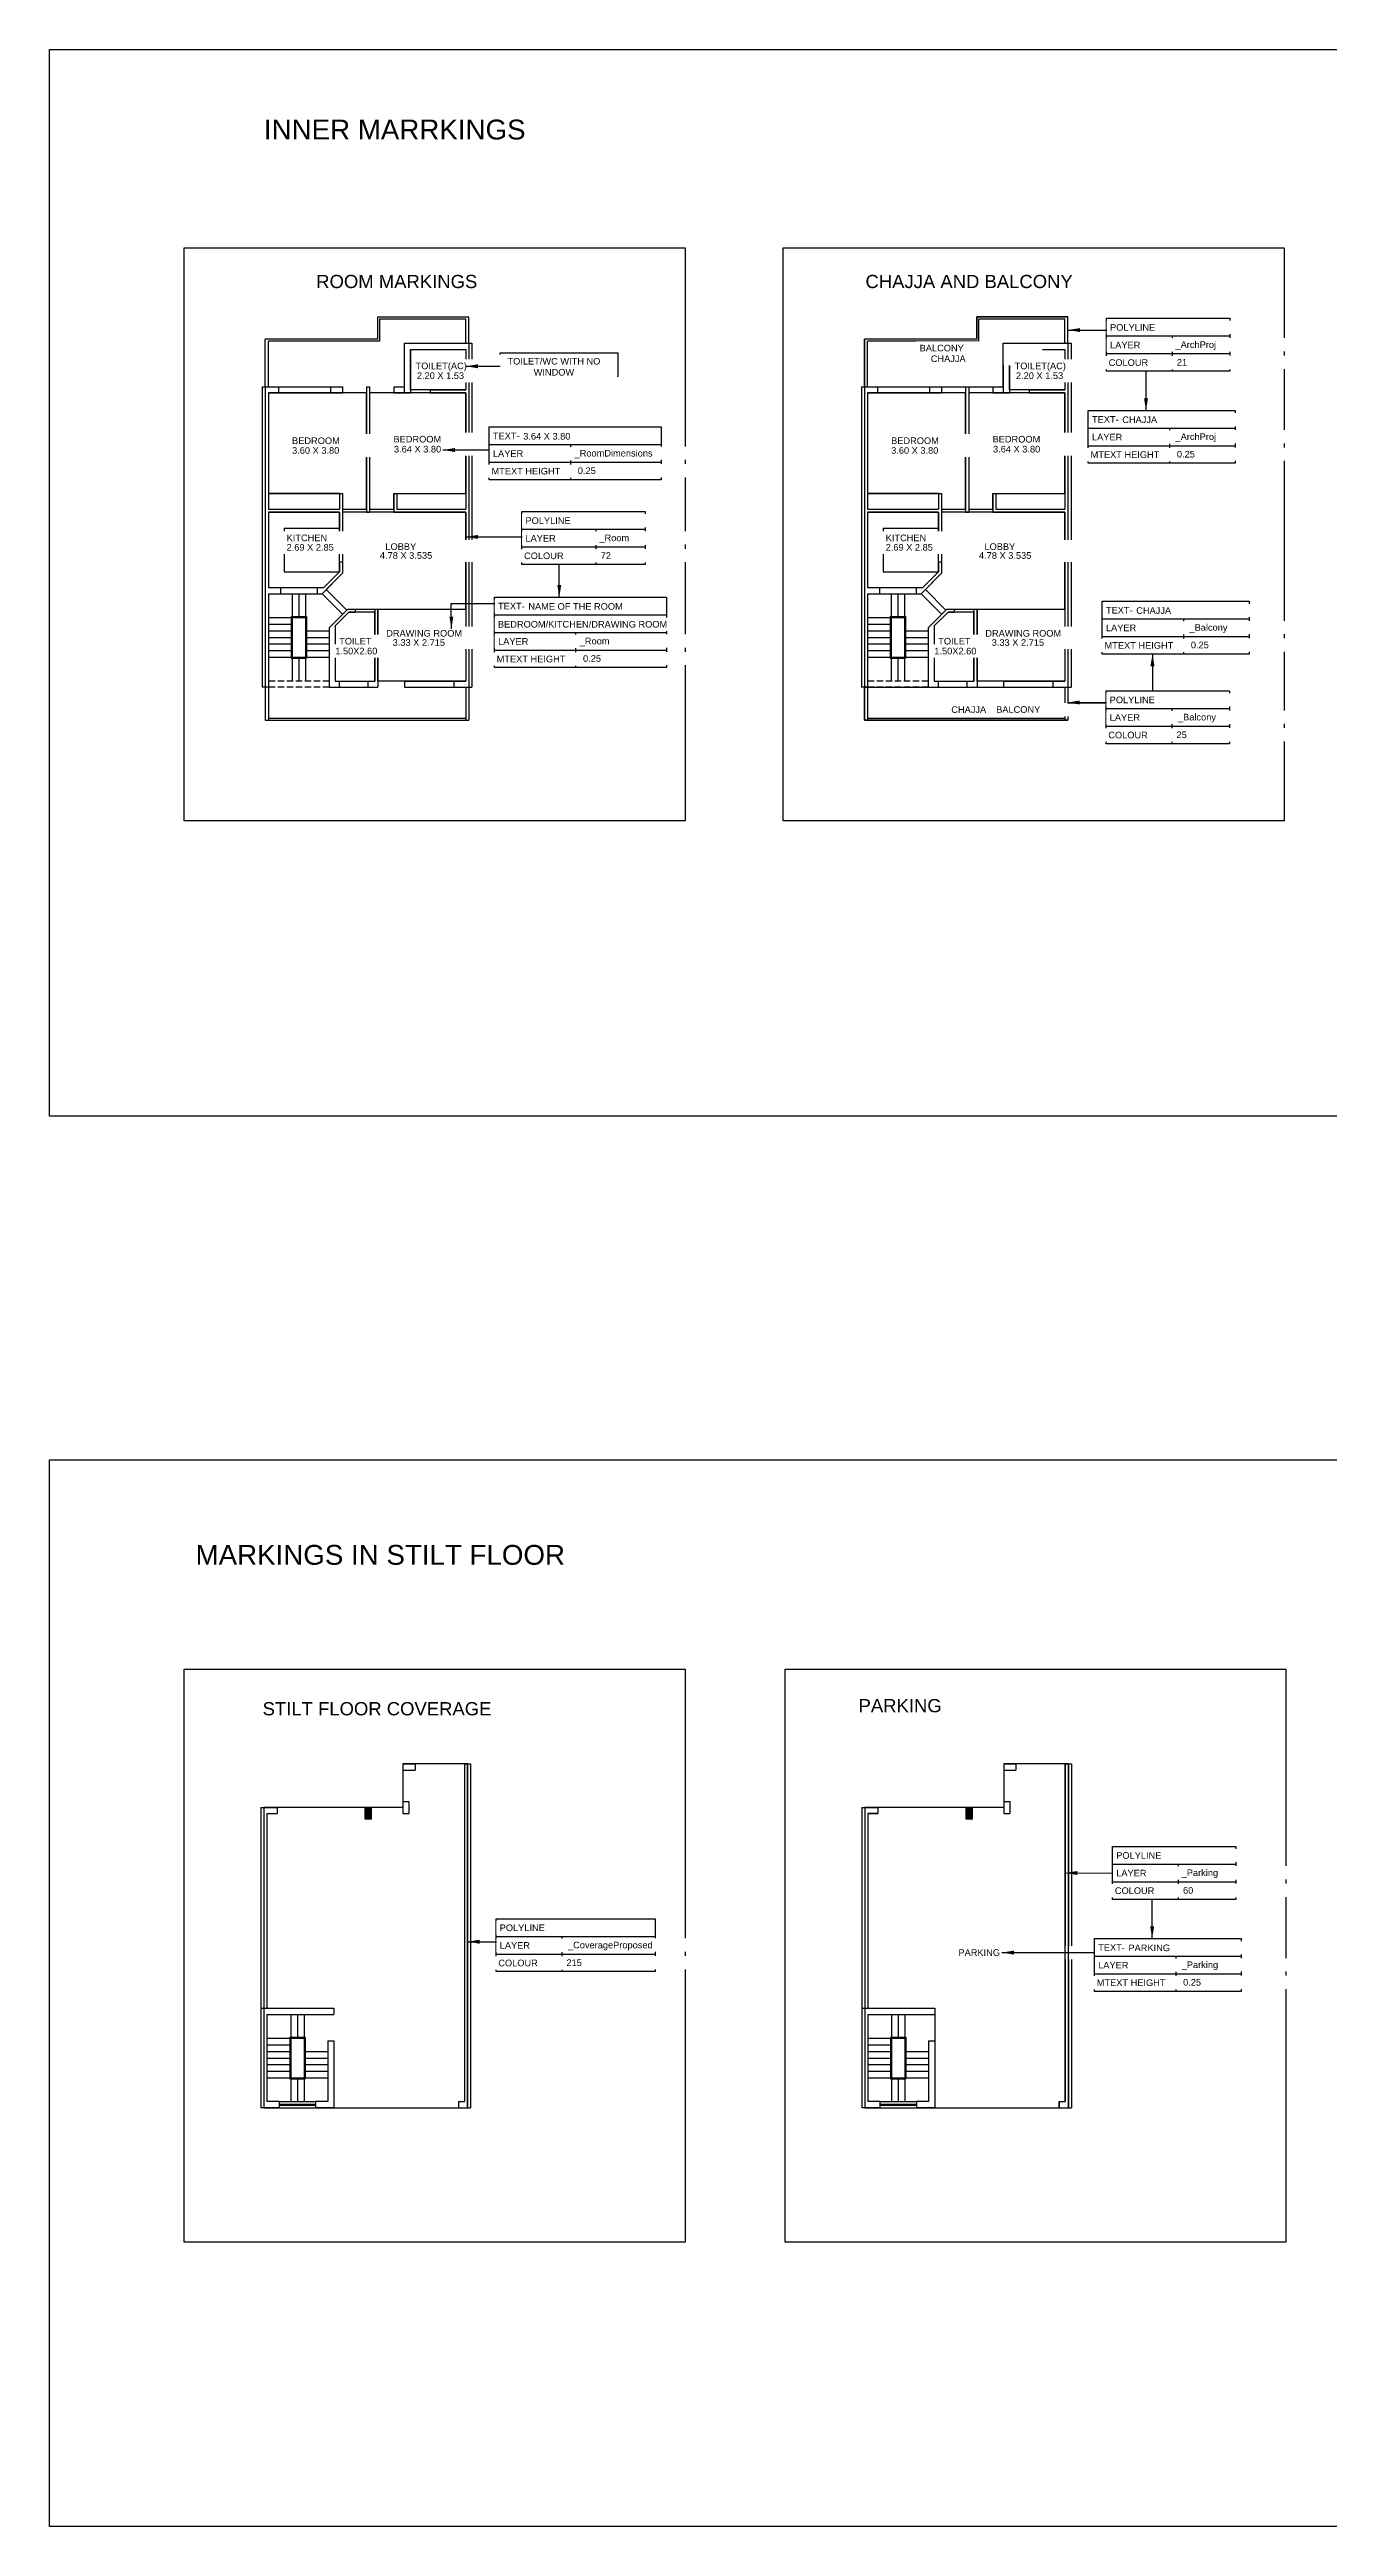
# Model space of a CAD drawing. Header units: metres. Extents: x 180 to 389, y -165 to 195.
# Drawn here: x 180.4 to 228.8, y 46.8 to 140.5 of the extents above; entities that cross this region are included whole.
import ezdxf

# ---------------------------------------------------------------- set-up
doc = ezdxf.new("R2010")
doc.units = ezdxf.units.M
doc.header["$LTSCALE"] = 2
doc.header["$MEASUREMENT"] = 0
doc.linetypes.add('ACAD_ISO02W100', pattern=[15, 12, -3])
for name, color, linetype in [('_ArchProj', 21, 'Continuous'), ('_Balcony', 25, 'Continuous'), ('_CoverageProposed', 215, 'Continuous'), ('_Parking', 60, 'Continuous'), ('_Room', 72, 'Continuous'), ('_RoomDimensions', 193, 'Continuous')]:
    doc.layers.add(name, color=color, linetype=linetype)
doc.styles.add('DRAWING', font='times.ttf', dxfattribs={"height": 0.2})
doc.styles.get("Standard").update_dxf_attribs({"font": 'arial.ttf'})
doc.dimstyles.new('Copy of DRAWING', dxfattribs={"dimtxt": 0.2, "dimasz": 0.46, "dimexe": 0.076, "dimexo": 0.3, "dimgap": 0.037, "dimtad": 0, "dimdec": 3, "dimzin": 0, "dimdsep": 46, "dimtxsty": 'DRAWING', "dimblk": 'ARCHTICK', "dimtsz": 0.037, "dimcen": 0.09, "dimclre": 256, "dimclrt": 256, "dimadec": 0, "dimazin": 0, "dimtfac": 1, "dimtdec": 3, "dimtix": 1, "dimtofl": 0, "dimtmove": 2, "dimatfit": 3, "dimfxl": 1, "dimtolj": 1, "dimtzin": 0, "dimarcsym": 0})

# ---------------------------------------------------------------- blocks, each defined once
blk = doc.blocks.new('_ArchTick')

msp = doc.modelspace()

# ---------------------------------------------------------------- hatches: boundary and pattern name
at = {"ltscale": 0.01}
h = msp.add_hatch(dxfattribs=at)
h.set_pattern_fill('ANSI31', color=256, scale=0.25, angle=180)
h.set_pattern_definition([(225, (418.040346, -186.755774), (0.022097087, -0.022097087), [])])
h.paths.add_polyline_path([(192.3462, 73.5828), (192.3462, 74.0328), (192.5762, 74.0328), (192.5762, 73.5828)])
h = msp.add_hatch(dxfattribs=at)
h.set_pattern_fill('ANSI31', color=256, scale=0.25, angle=180)
h.set_pattern_definition([(225, (440.762737, -186.755774), (0.022097087, -0.022097087), [])])
h.paths.add_polyline_path([(215.0686, 73.5828), (215.0686, 74.0328), (215.2986, 74.0328), (215.2986, 73.5828)])

# ---------------------------------------------------------------- linework, layer by layer
for p, q in [((192.8228, 130.3929), (196.2678, 130.3929)), ((192.8228, 129.5479), (192.8228, 130.3929)), ((192.9028, 129.4679), (192.9028, 130.3129)), ((192.9028, 130.3129), (196.1528, 130.3129)), ((196.1528, 129.3929), (196.1528, 130.3129)), ((196.2678, 129.3929), (196.2678, 130.3929)), ((215.4794, 130.3929), (218.9244, 130.3929)), ((215.4794, 129.5479), (215.4794, 130.3929)), ((215.5594, 129.4679), (215.5594, 130.3129)), ((215.5594, 130.3129), (218.8094, 130.3129)), ((218.8094, 129.3929), (218.8094, 130.3129)), ((218.9244, 129.3929), (218.9244, 130.3929)), ((192.8228, 129.5479), (188.5678, 129.5479)), ((188.5678, 127.7479), (188.5678, 129.5479)), ((192.9028, 129.4679), (188.6828, 129.4679)), ((188.6828, 127.7479), (188.6828, 129.4679)), ((193.8228, 129.3929), (196.3828, 129.3929)), ((193.8228, 129.3929), (193.8228, 129.1629)), ((196.2678, 129.3929), (196.2678, 116.3929)), ((196.3828, 129.3929), (196.3828, 116.3929)), ((215.4794, 129.5479), (211.2244, 129.5479)), ((211.2244, 127.7479), (211.2244, 129.5479)), ((215.5594, 129.4679), (211.3394, 129.4679)), ((211.3394, 127.7479), (211.3394, 129.4679)), ((216.4794, 129.3929), (219.0394, 129.3929)), ((216.4794, 129.3929), (216.4794, 129.1629)), ((218.9244, 129.3929), (218.9244, 116.3929)), ((219.0394, 129.3929), (219.0394, 116.3929)), ((220.3773, 129.6695), (225.0415, 129.6695)), ((193.8228, 129.1629), (193.8228, 128.4129)), ((193.8228, 128.4129), (193.8228, 127.5179)), ((194.0528, 129.1629), (196.1528, 129.1629)), ((194.0528, 129.1629), (194.0528, 127.5179)), ((194.0528, 129.1629), (194.0528, 128.4129)), ((196.1528, 129.1629), (196.1528, 127.6329)), ((216.4794, 129.1629), (216.4794, 128.4129)), ((216.4794, 128.4129), (216.4794, 127.5179)), ((216.7094, 129.1629), (218.8094, 129.1629)), ((216.7094, 129.1629), (216.7094, 127.5179)), ((216.7094, 129.1629), (216.7094, 128.4129)), ((218.8094, 129.1629), (218.8094, 127.6329)), ((188.4528, 127.7479), (188.4528, 116.3929)), ((188.4528, 127.7479), (189.0628, 127.7479)), ((188.5678, 127.7479), (188.5678, 116.3929)), ((188.6828, 127.5179), (188.6828, 123.1179)), ((188.6828, 127.5179), (189.0628, 127.5179)), ((189.0628, 127.7479), (189.0628, 127.5179)), ((189.0628, 127.7479), (191.0278, 127.7479)), ((189.0628, 127.5179), (191.0278, 127.5179)), ((191.0278, 127.7479), (191.4878, 127.7479)), ((191.0278, 127.7479), (191.0278, 127.5179)), ((191.0278, 127.5179), (191.4878, 127.5179)), ((191.4878, 127.7479), (191.4878, 127.5179)), ((192.3978, 127.7479), (192.5128, 127.7479)), ((192.3978, 127.7479), (192.3978, 123.0029)), ((192.5128, 127.7479), (192.5128, 123.0029)), ((193.4228, 127.7479), (193.8228, 127.7479)), ((193.4228, 127.7479), (193.4228, 127.5179)), ((193.4228, 127.5179), (193.8228, 127.5179)), ((193.8228, 127.5179), (194.0528, 127.5179)), ((194.8028, 127.6329), (196.1528, 127.6329)), ((194.8028, 127.6329), (194.8028, 127.5179)), ((194.8028, 127.5179), (196.1528, 127.5179)), ((196.1528, 127.5179), (196.1528, 123.1179)), ((211.1094, 127.7479), (211.1094, 116.3929)), ((211.1094, 127.7479), (211.7194, 127.7479)), ((211.2244, 127.7479), (211.2244, 116.3929)), ((211.3394, 127.5179), (211.3394, 123.1179)), ((211.3394, 127.5179), (211.7194, 127.5179)), ((211.7194, 127.7479), (211.7194, 127.5179)), ((211.7194, 127.7479), (213.6844, 127.7479)), ((211.7194, 127.5179), (213.6844, 127.5179)), ((213.6844, 127.7479), (214.1444, 127.7479)), ((213.6844, 127.7479), (213.6844, 127.5179)), ((213.6844, 127.5179), (214.1444, 127.5179)), ((214.1444, 127.7479), (214.1444, 127.5179)), ((215.0544, 127.7479), (215.1694, 127.7479)), ((215.0544, 127.7479), (215.0544, 123.0029)), ((215.1694, 127.7479), (215.1694, 123.0029)), ((216.0794, 127.7479), (216.4794, 127.7479)), ((216.0794, 127.7479), (216.0794, 127.5179)), ((216.0794, 127.5179), (216.4794, 127.5179)), ((216.4794, 127.5179), (216.7094, 127.5179)), ((217.4594, 127.6329), (218.8094, 127.6329)), ((217.4594, 127.6329), (217.4594, 127.5179)), ((217.4594, 127.5179), (218.8094, 127.5179)), ((218.8094, 127.5179), (218.8094, 123.1179)), ((191.3728, 123.7179), (188.6828, 123.7179)), ((191.3728, 123.7179), (191.4878, 123.7179)), ((191.3728, 123.7179), (191.3728, 123.1179)), ((191.4878, 123.7179), (191.4878, 123.0029)), ((193.4228, 123.7179), (193.5378, 123.7179)), ((193.4228, 123.7179), (193.4228, 123.0029)), ((193.5378, 123.7179), (193.5378, 123.1179)), ((193.5378, 123.7179), (196.1528, 123.7179)), ((214.0294, 123.7179), (211.3394, 123.7179)), ((214.0294, 123.7179), (214.1444, 123.7179)), ((214.0294, 123.7179), (214.0294, 123.1179)), ((214.1444, 123.7179), (214.1444, 123.0029)), ((216.0794, 123.7179), (216.1944, 123.7179)), ((216.0794, 123.7179), (216.0794, 123.0029)), ((216.1944, 123.7179), (216.1944, 123.1179)), ((216.1944, 123.7179), (218.8094, 123.7179)), ((188.6828, 123.1179), (191.3728, 123.1179)), ((188.6828, 123.0029), (188.6828, 120.1529)), ((188.6828, 123.0029), (191.3728, 123.0029)), ((191.3728, 123.0029), (191.3728, 122.2529)), ((191.4878, 123.0029), (191.4878, 122.2529)), ((192.3978, 123.0029), (192.5128, 123.0029)), ((193.4228, 123.0029), (196.1528, 123.0029)), ((193.5378, 123.1179), (196.1528, 123.1179)), ((196.1528, 123.0029), (196.1528, 116.6229)), ((211.3394, 123.1179), (214.0294, 123.1179)), ((211.3394, 123.0029), (211.3394, 120.1529)), ((211.3394, 123.0029), (214.0294, 123.0029)), ((214.0294, 123.0029), (214.0294, 122.2529)), ((214.1444, 123.0029), (214.1444, 122.2529)), ((215.0544, 123.0029), (215.1694, 123.0029)), ((216.0794, 123.0029), (218.8094, 123.0029)), ((216.1944, 123.1179), (218.8094, 123.1179)), ((218.8094, 123.0029), (218.8094, 116.6229)), ((189.2828, 122.4029), (191.3728, 122.4029)), ((189.2828, 122.4029), (189.2828, 120.7529)), ((191.3728, 122.2529), (191.4878, 122.2529)), ((198.2672, 122.364), (202.9313, 122.364)), ((211.9394, 122.4029), (214.0294, 122.4029)), ((211.9394, 122.4029), (211.9394, 120.7529)), ((214.0294, 122.2529), (214.1444, 122.2529)), ((191.3726, 121.1277), (191.3726, 120.7454)), ((191.3726, 121.1277), (191.4876, 121.1277)), ((191.4876, 121.1277), (191.4876, 120.6977)), ((198.2672, 121.6967), (202.9313, 121.6967)), ((214.0292, 121.1277), (214.0292, 120.7454)), ((214.0292, 121.1277), (214.1442, 121.1277)), ((214.1442, 121.1277), (214.1442, 120.6977)), ((188.6828, 120.1529), (189.1428, 120.1529)), ((188.6828, 119.9229), (188.6828, 116.3929)), ((188.6828, 119.9229), (189.1428, 119.9229)), ((189.1428, 120.1529), (189.1428, 119.9229)), ((189.1428, 120.1529), (190.5228, 120.1529)), ((189.1428, 119.9229), (190.5228, 119.9229)), ((189.2828, 120.7529), (191.3726, 120.7529)), ((189.5828, 119.9229), (189.5828, 116.6229)), ((189.5828, 119.9229), (189.5828, 116.6229)), ((189.8328, 119.9229), (189.8328, 119.0229)), ((190.0828, 119.9229), (190.0828, 119.0229)), ((190.5228, 120.1529), (190.7802, 120.1529)), ((190.5228, 120.1529), (190.5228, 119.9229)), ((190.5228, 119.9229), (190.7128, 119.9229)), ((190.7128, 119.9229), (191.4876, 120.6977)), ((190.7128, 119.9229), (191.4906, 119.1451)), ((190.7802, 120.1529), (191.3726, 120.7454)), ((190.8754, 120.0855), (191.6532, 119.3077)), ((211.3394, 120.1529), (211.7994, 120.1529)), ((211.3394, 119.9229), (211.3394, 116.3929)), ((211.3394, 119.9229), (211.7994, 119.9229)), ((211.7994, 120.1529), (211.7994, 119.9229)), ((211.7994, 120.1529), (213.1794, 120.1529)), ((211.7994, 119.9229), (213.1794, 119.9229)), ((211.9394, 120.7529), (214.0292, 120.7529)), ((212.2394, 119.9229), (212.2394, 116.6229)), ((212.2394, 119.9229), (212.2394, 116.6229)), ((212.4894, 119.9229), (212.4894, 119.0229)), ((212.7394, 119.9229), (212.7394, 119.0229)), ((213.1794, 120.1529), (213.4368, 120.1529)), ((213.1794, 120.1529), (213.1794, 119.9229)), ((213.1794, 119.9229), (213.3694, 119.9229)), ((213.3694, 119.9229), (214.1442, 120.6977)), ((213.3694, 119.9229), (214.1472, 119.1451)), ((213.4368, 120.1529), (214.0292, 120.7454)), ((213.532, 120.0855), (214.3098, 119.3077)), ((188.6828, 119.0229), (190.0828, 119.0229)), ((189.5428, 119.0629), (190.1228, 119.0629)), ((189.5428, 119.0629), (189.5428, 117.4829)), ((189.5628, 119.0429), (190.1028, 119.0429)), ((189.5628, 119.0429), (189.5628, 117.5029)), ((190.0828, 119.0229), (190.0828, 116.6229)), ((190.1028, 119.0429), (190.1028, 117.5029)), ((190.1228, 119.0629), (190.1228, 117.4829)), ((190.9828, 118.6372), (191.6834, 119.3379)), ((191.2128, 118.7046), (191.7311, 119.2229)), ((191.6834, 119.3379), (191.9628, 119.3379)), ((191.7311, 119.2229), (191.9628, 119.2229)), ((191.9628, 119.3379), (191.9628, 119.2229)), ((192.7128, 119.3379), (192.7128, 116.6229)), ((192.7128, 119.3379), (192.8278, 119.3379)), ((192.8278, 119.3379), (192.8278, 116.3929)), ((211.3394, 119.0229), (212.7394, 119.0229)), ((212.1994, 119.0629), (212.7794, 119.0629)), ((212.1994, 119.0629), (212.1994, 117.4829)), ((212.2194, 119.0429), (212.7594, 119.0429)), ((212.2194, 119.0429), (212.2194, 117.5029)), ((212.7394, 119.0229), (212.7394, 116.6229)), ((212.7594, 119.0429), (212.7594, 117.5029)), ((212.7794, 119.0629), (212.7794, 117.4829)), ((213.6394, 118.6372), (214.34, 119.3379)), ((213.8694, 118.7046), (214.3877, 119.2229)), ((214.34, 119.3379), (214.6194, 119.3379)), ((214.3877, 119.2229), (214.6194, 119.2229)), ((214.6194, 119.3379), (214.6194, 119.2229)), ((215.3694, 119.3379), (215.3694, 116.6229)), ((215.3694, 119.3379), (215.4844, 119.3379)), ((215.4844, 119.3379), (215.4844, 116.3929)), ((188.6828, 118.7729), (189.5828, 118.7729)), ((188.6828, 118.5229), (189.5828, 118.5229)), ((188.6828, 118.2729), (189.5828, 118.2729)), ((188.6828, 118.0229), (189.5828, 118.0229)), ((190.0828, 118.5229), (190.9828, 118.5229)), ((190.0828, 118.2729), (190.9828, 118.2729)), ((190.0828, 118.0229), (190.9828, 118.0229)), ((190.9828, 118.6372), (190.9828, 116.3929)), ((191.2128, 118.7046), (191.2128, 116.6229)), ((200.3053, 118.4632), (200.3053, 117.1286)), ((211.3394, 118.7729), (212.2394, 118.7729)), ((211.3394, 118.5229), (212.2394, 118.5229)), ((211.3394, 118.2729), (212.2394, 118.2729)), ((211.3394, 118.0229), (212.2394, 118.0229)), ((212.7394, 118.5229), (213.6394, 118.5229)), ((212.7394, 118.2729), (213.6394, 118.2729)), ((212.7394, 118.0229), (213.6394, 118.0229)), ((213.6394, 118.6372), (213.6394, 116.3929)), ((213.8694, 118.7046), (213.8694, 116.6229)), ((188.6828, 117.7729), (189.5828, 117.7729)), ((188.6828, 117.5229), (190.9828, 117.5229)), ((189.5428, 117.4829), (190.1228, 117.4829)), ((189.5628, 117.5029), (190.1028, 117.5029)), ((189.8328, 117.5229), (189.8328, 116.6229)), ((190.0828, 117.7729), (190.9828, 117.7729)), ((211.3394, 117.7729), (212.2394, 117.7729)), ((211.3394, 117.5229), (213.6394, 117.5229)), ((212.1994, 117.4829), (212.7794, 117.4829)), ((212.2194, 117.5029), (212.7594, 117.5029)), ((212.4894, 117.5229), (212.4894, 116.6229)), ((212.7394, 117.7729), (213.6394, 117.7729)), ((188.6828, 116.3929), (188.4528, 116.3929)), ((188.5678, 116.3929), (188.5678, 115.1429)), ((188.6828, 116.3929), (188.6828, 115.1429)), ((190.9828, 116.3929), (191.3628, 116.3929)), ((191.2128, 116.6229), (191.3628, 116.6229)), ((191.3628, 116.6229), (191.3628, 116.3929)), ((191.3628, 116.6229), (192.4478, 116.6229)), ((191.3628, 116.3929), (192.4478, 116.3929)), ((192.4478, 116.6229), (192.7128, 116.6229)), ((192.4478, 116.6229), (192.4478, 116.3929)), ((192.4478, 116.3929), (192.8278, 116.3929)), ((193.8278, 116.6229), (193.8278, 116.3929)), ((193.8278, 116.6229), (195.6928, 116.6229)), ((193.8278, 116.3929), (195.6928, 116.3929)), ((195.6928, 116.6229), (196.1528, 116.6229)), ((195.6928, 116.6229), (195.6928, 116.3929)), ((195.6928, 116.3929), (196.3828, 116.3929)), ((196.1528, 116.3929), (196.1528, 115.1429)), ((196.2678, 116.3929), (196.2678, 115.1429)), ((211.3394, 116.3929), (211.1094, 116.3929)), ((211.2244, 116.3929), (211.2244, 115.1429)), ((211.3394, 116.3929), (211.3394, 115.1429)), ((213.6394, 116.3929), (214.0194, 116.3929)), ((213.8694, 116.6229), (214.0194, 116.6229)), ((214.0194, 116.6229), (214.0194, 116.3929)), ((214.0194, 116.6229), (215.1044, 116.6229)), ((214.0194, 116.3929), (215.1044, 116.3929)), ((215.1044, 116.6229), (215.3694, 116.6229)), ((215.1044, 116.6229), (215.1044, 116.3929)), ((215.1044, 116.3929), (215.4844, 116.3929)), ((216.4844, 116.6229), (216.4844, 116.3929)), ((216.4844, 116.6229), (218.3494, 116.6229)), ((216.4844, 116.3929), (218.3494, 116.3929)), ((218.3494, 116.6229), (218.8094, 116.6229)), ((218.3494, 116.6229), (218.3494, 116.3929)), ((218.3494, 116.3929), (219.0394, 116.3929)), ((218.8094, 116.3929), (218.8094, 115.1429)), ((218.9244, 116.3929), (218.9244, 115.1429)), ((188.6828, 115.2229), (196.1528, 115.2229)), ((211.3394, 115.2229), (218.8094, 115.2229)), ((188.5678, 115.1429), (196.2678, 115.1429)), ((211.2244, 115.1429), (218.9244, 115.1429)), ((193.7712, 75.6778), (194.2312, 75.6778)), ((193.7712, 75.6778), (193.7712, 75.4478)), ((193.7712, 75.4478), (194.2312, 75.4478)), ((194.2312, 75.6778), (194.2312, 75.4478)), ((196.1012, 75.6778), (196.1012, 62.9078)), ((196.1012, 75.6778), (196.3312, 75.6778)), ((196.2162, 75.6778), (196.2162, 62.6778)), ((196.3312, 75.6778), (196.3312, 62.6778)), ((216.4936, 75.6778), (216.9536, 75.6778)), ((216.4936, 75.6778), (216.4936, 75.4478)), ((216.4936, 75.4478), (216.9536, 75.4478)), ((216.9536, 75.6778), (216.9536, 75.4478)), ((218.8236, 75.6778), (218.8236, 62.9078)), ((218.8236, 75.6778), (219.0536, 75.6778)), ((218.9386, 75.6778), (218.9386, 62.6778)), ((219.0536, 75.6778), (219.0536, 62.6778)), ((188.4012, 74.0328), (188.4012, 62.6778)), ((188.4012, 74.0328), (189.0112, 74.0328)), ((188.5162, 74.0328), (188.5162, 62.6778)), ((189.0112, 74.0328), (189.0112, 73.8028)), ((192.3462, 74.0328), (192.4612, 74.0328)), ((193.7712, 74.2628), (193.7712, 73.8028)), ((193.7712, 74.2628), (194.0012, 74.2628)), ((194.0012, 74.2628), (194.0012, 73.8028)), ((211.1236, 74.0328), (211.1236, 62.6778)), ((211.1236, 74.0328), (211.7336, 74.0328)), ((211.2386, 74.0328), (211.2386, 62.6778)), ((211.7336, 74.0328), (211.7336, 73.8028)), ((215.0686, 74.0328), (215.1836, 74.0328)), ((216.4936, 74.2628), (216.4936, 73.8028)), ((216.4936, 74.2628), (216.7236, 74.2628)), ((216.7236, 74.2628), (216.7236, 73.8028)), ((188.6312, 73.8028), (188.6312, 66.4378)), ((188.6312, 73.8028), (189.0112, 73.8028)), ((193.7712, 73.8028), (194.0012, 73.8028)), ((211.3536, 73.8028), (211.3536, 66.4378)), ((211.3536, 73.8028), (211.7336, 73.8028)), ((216.4936, 73.8028), (216.7236, 73.8028)), ((220.6107, 71.8914), (225.2749, 71.8914)), ((220.6107, 71.2241), (225.2749, 71.2241)), ((197.2937, 69.1573), (203.3115, 69.1573)), ((197.2937, 68.49), (203.3115, 68.49)), ((219.9269, 68.411), (225.4796, 68.411)), ((219.9269, 67.7437), (225.4796, 67.7437)), ((188.4012, 66.4378), (191.1612, 66.4378)), ((188.5162, 66.4378), (191.1612, 66.4378)), ((188.6312, 66.2078), (188.6312, 62.9078)), ((188.6312, 66.2078), (191.1612, 66.2078)), ((189.5312, 66.2078), (189.5312, 62.9078)), ((189.5312, 66.2078), (189.5312, 62.9078)), ((189.7812, 66.2078), (189.7812, 65.3078)), ((190.0312, 66.2078), (190.0312, 65.3078)), ((191.1612, 66.4378), (191.1612, 66.2078)), ((211.1236, 66.4378), (213.8836, 66.4378)), ((211.2386, 66.4378), (213.8836, 66.4378)), ((211.3536, 66.2078), (211.3536, 62.9078)), ((211.3536, 66.2078), (213.8836, 66.2078)), ((212.2536, 66.2078), (212.2536, 62.9078)), ((212.2536, 66.2078), (212.2536, 62.9078)), ((212.5036, 66.2078), (212.5036, 65.3078)), ((212.7536, 66.2078), (212.7536, 65.3078)), ((213.8836, 66.4378), (213.8836, 66.2078)), ((188.6312, 65.3078), (190.0312, 65.3078)), ((188.6312, 65.0578), (189.5312, 65.0578)), ((188.6312, 64.8078), (189.5312, 64.8078)), ((189.4912, 65.3478), (190.0712, 65.3478)), ((189.4912, 65.3478), (189.4912, 63.7678)), ((189.5112, 65.3278), (190.0512, 65.3278)), ((189.5112, 65.3278), (189.5112, 63.7878)), ((190.0312, 65.3078), (190.0312, 62.9078)), ((190.0312, 64.8078), (190.9312, 64.8078)), ((190.0512, 65.3278), (190.0512, 63.7878)), ((190.0712, 65.3478), (190.0712, 63.7678)), ((190.9312, 65.2078), (190.9312, 62.9078)), ((190.9312, 65.2078), (191.1612, 65.2078)), ((191.1612, 65.2078), (191.1612, 62.6778)), ((211.3536, 65.3078), (212.7536, 65.3078)), ((211.3536, 65.0578), (212.2536, 65.0578)), ((211.3536, 64.8078), (212.2536, 64.8078)), ((212.2136, 65.3478), (212.7936, 65.3478)), ((212.2136, 65.3478), (212.2136, 63.7678)), ((212.2336, 65.3278), (212.7736, 65.3278)), ((212.2336, 65.3278), (212.2336, 63.7878)), ((212.7536, 65.3078), (212.7536, 62.9078)), ((212.7536, 64.8078), (213.6536, 64.8078)), ((212.7736, 65.3278), (212.7736, 63.7878)), ((212.7936, 65.3478), (212.7936, 63.7678)), ((213.6536, 65.2078), (213.6536, 62.9078)), ((213.6536, 65.2078), (213.8836, 65.2078)), ((213.8836, 65.2078), (213.8836, 62.6778)), ((188.6312, 64.5578), (189.5312, 64.5578)), ((188.6312, 64.3078), (189.5312, 64.3078)), ((188.6312, 64.0578), (189.5312, 64.0578)), ((188.6312, 63.8078), (190.9312, 63.8078)), ((189.4912, 63.7678), (190.0712, 63.7678)), ((189.5112, 63.7878), (190.0512, 63.7878)), ((189.7812, 63.8078), (189.7812, 62.9078)), ((190.0312, 64.5578), (190.9312, 64.5578)), ((190.0312, 64.3078), (190.9312, 64.3078)), ((190.0312, 64.0578), (190.9312, 64.0578)), ((211.3536, 64.5578), (212.2536, 64.5578)), ((211.3536, 64.3078), (212.2536, 64.3078)), ((211.3536, 64.0578), (212.2536, 64.0578)), ((211.3536, 63.8078), (213.6536, 63.8078)), ((212.2136, 63.7678), (212.7936, 63.7678)), ((212.2336, 63.7878), (212.7736, 63.7878)), ((212.5036, 63.8078), (212.5036, 62.9078)), ((212.7536, 64.5578), (213.6536, 64.5578)), ((212.7536, 64.3078), (213.6536, 64.3078)), ((212.7536, 64.0578), (213.6536, 64.0578)), ((189.0912, 62.9078), (188.6312, 62.9078)), ((189.0912, 62.9078), (189.0912, 62.6778)), ((189.0912, 62.9078), (190.4712, 62.9078)), ((189.0912, 62.8078), (190.4712, 62.8078)), ((189.0912, 62.7778), (190.4712, 62.7778)), ((190.9312, 62.9078), (190.4712, 62.9078)), ((190.4712, 62.9078), (190.4712, 62.6778)), ((195.8712, 62.9078), (196.1012, 62.9078)), ((195.8712, 62.9078), (195.8712, 62.6778)), ((211.8136, 62.9078), (211.3536, 62.9078)), ((211.8136, 62.9078), (211.8136, 62.6778)), ((211.8136, 62.9078), (213.1936, 62.9078)), ((211.8136, 62.8078), (213.1936, 62.8078)), ((211.8136, 62.7778), (213.1936, 62.7778)), ((213.6536, 62.9078), (213.1936, 62.9078)), ((213.1936, 62.9078), (213.1936, 62.6778)), ((218.5936, 62.9078), (218.8236, 62.9078)), ((218.5936, 62.9078), (218.5936, 62.6778)), ((189.0912, 62.6778), (188.4012, 62.6778)), ((189.0912, 62.6778), (190.4712, 62.6778)), ((191.1612, 62.6778), (190.4712, 62.6778)), ((195.8712, 62.6778), (196.3312, 62.6778)), ((211.8136, 62.6778), (211.1236, 62.6778)), ((211.8136, 62.6778), (213.1936, 62.6778)), ((213.8836, 62.6778), (213.1936, 62.6778)), ((218.5936, 62.6778), (219.0536, 62.6778))]:
    msp.add_line(p, q, dxfattribs=at)
at = {"linetype": 'ACAD_ISO02W100', "ltscale": 0.01}
for p, q in [((190.9828, 116.6229), (188.6828, 116.6229)), ((190.9828, 116.3929), (188.6828, 116.3929)), ((213.6394, 116.6229), (211.3394, 116.6229)), ((213.6394, 116.3929), (211.3394, 116.3929))]:
    msp.add_line(p, q, dxfattribs=at)
at = {"ltscale": 0.01}
for points in [[(180.407, 140.5), (389.0953, 140.5), (389.0953, 100.1689), (180.407, 100.1689)], [(198.2672, 123.0313), (202.9313, 123.0313), (202.9313, 121.0294), (198.2672, 121.0294)], [(180.407, 87.1765), (389.0953, 87.1765), (389.0953, 46.8453), (180.407, 46.8453)], [(185.5, 79.2569), (204.4406, 79.2569), (204.4406, 57.5921), (185.5, 57.5921)], [(208.2224, 79.2569), (227.163, 79.2569), (227.163, 57.5921), (208.2224, 57.5921)], [(192.5762, 73.5828), (192.3462, 73.5828), (192.3462, 74.0328), (192.5762, 74.0328)], [(215.2986, 73.5828), (215.0686, 73.5828), (215.0686, 74.0328), (215.2986, 74.0328)], [(220.6107, 72.5587), (225.2749, 72.5587), (225.2749, 70.5568), (220.6107, 70.5568)], [(197.2937, 69.8246), (203.3115, 69.8246), (203.3115, 67.8227), (197.2937, 67.8227)], [(219.9269, 69.0783), (225.4796, 69.0783), (225.4796, 67.0764), (219.9269, 67.0764)]]:
    msp.add_lwpolyline(points, close=True, dxfattribs=at)
at = {"layer": '_Balcony', "ltscale": 0.01}
msp.add_lwpolyline([(211.2244, 116.3929), (218.9244, 116.3929), (218.9244, 115.1429), (211.2244, 115.1429)], close=True, dxfattribs=at)
at = {"layer": '_CoverageProposed', "ltscale": 0.01}
msp.add_lwpolyline([(188.5162, 74.0328), (188.5162, 62.6778), (196.2162, 62.6778), (196.2162, 75.6778), (193.7712, 75.6778), (193.7712, 74.0328)], close=True, dxfattribs=at)
at = {"layer": '_Room', "ltscale": 0.01}
for p, q in [((191.4878, 123.0029), (191.4876, 120.6977)), ((196.1528, 123.0029), (191.4878, 123.0029)), ((196.1528, 119.3379), (196.1528, 123.0029)), ((214.1444, 123.0029), (214.1442, 120.6977)), ((218.8094, 123.0029), (214.1444, 123.0029)), ((218.8094, 119.3379), (218.8094, 123.0029)), ((191.4876, 120.6977), (190.8754, 120.0855)), ((190.8754, 120.0855), (191.6532, 119.3077)), ((214.1442, 120.6977), (213.532, 120.0855)), ((213.532, 120.0855), (214.3098, 119.3077)), ((191.6532, 119.3077), (191.6834, 119.3379)), ((191.6834, 119.3379), (196.1528, 119.3379)), ((214.3098, 119.3077), (214.34, 119.3379)), ((214.34, 119.3379), (218.8094, 119.3379))]:
    msp.add_line(p, q, dxfattribs=at)
for points in [[(194.0528, 129.1629), (196.1528, 129.1629), (196.1528, 127.6329), (194.0528, 127.6329)], [(216.7094, 129.1629), (218.8094, 129.1629), (218.8094, 127.6329), (216.7094, 127.6329)], [(188.6828, 127.5179), (188.6828, 123.7179), (191.4878, 123.7179), (191.4878, 123.1179), (192.3978, 123.1179), (192.3978, 127.5179)], [(196.1528, 127.5179), (192.5128, 127.5179), (192.5128, 123.1179), (193.4228, 123.1179), (193.4228, 123.7179), (196.1528, 123.7179)], [(211.3394, 127.5179), (211.3394, 123.7179), (214.1444, 123.7179), (214.1444, 123.1179), (215.0544, 123.1179), (215.0544, 127.5179)], [(218.8094, 127.5179), (215.1694, 127.5179), (215.1694, 123.1179), (216.0794, 123.1179), (216.0794, 123.7179), (218.8094, 123.7179)], [(188.6828, 123.0029), (188.6828, 120.1529), (190.7802, 120.1529), (191.3726, 120.7454), (191.3728, 123.0029)], [(211.3394, 123.0029), (211.3394, 120.1529), (213.4368, 120.1529), (214.0292, 120.7454), (214.0294, 123.0029)], [(192.7128, 119.2229), (191.7311, 119.2229), (191.2128, 118.7046), (191.2128, 116.6229), (192.7128, 116.6229), (192.7128, 119.2229)], [(192.8278, 119.3379), (196.1528, 119.3379), (196.1528, 116.6229), (192.8278, 116.6229)], [(215.3694, 119.2229), (214.3877, 119.2229), (213.8694, 118.7046), (213.8694, 116.6229), (215.3694, 116.6229), (215.3694, 119.2229)], [(215.4844, 119.3379), (218.8094, 119.3379), (218.8094, 116.6229), (215.4844, 116.6229)]]:
    msp.add_lwpolyline(points, close=True, dxfattribs=at)

# ---------------------------------------------------------------- next in the draw order: texts
at = {"ltscale": 0.01, "attachment_point": 1, "bg_fill": 2}
for s, insert, char_height, width in [('INNER MARRKINGS', (188.515, 137.8504), 0.75, 25.984953), ('MARKINGS IN STILT FLOOR', (185.9305, 83.9578), 0.75, 25.984953), ('STILT FLOOR COVERAGE', (188.466, 78.0146), 0.5, 10.361623), ('PARKING', (211.0053, 78.1312), 0.5, 10.361623), ('POLYLINE', (220.7497, 72.3408), 0.25, 4.517248), ('POLYLINE', (197.4326, 69.6066), 0.25, 4.517248), ('TEXT-', (220.0658, 68.8604), 0.25, 4.517248)]:
    msp.add_mtext(s, dxfattribs=dict(at, insert=insert, char_height=char_height, width=width))
at = {"layer": '_Parking', "ltscale": 0.01, "insert": (214.7815, 68.6685), "char_height": 0.25, "width": 4.517248, "attachment_point": 1, "bg_fill": 2}
msp.add_mtext('PARKING', dxfattribs=at)
at = {"layer": '_Room', "ltscale": 0.01, "char_height": 0.25, "width": 4.517248, "attachment_point": 1, "bg_fill": 2}
for s, insert in [('TOILET(AC)', (194.2495, 128.6621)), ('TOILET(AC)', (216.9061, 128.6621)), ('BEDROOM', (189.5795, 125.8341)), ('BEDROOM', (212.2361, 125.8341)), ('KITCHEN', (189.3739, 122.1606)), ('KITCHEN', (212.0306, 122.1606)), ('DRAWING ROOM', (193.1403, 118.5536)), ('DRAWING ROOM', (215.7969, 118.5536))]:
    msp.add_mtext(s, dxfattribs=dict(at, insert=insert))

# ---------------------------------------------------------------- next in the draw order: linework, layer by layer
at = {"ltscale": 0.01}
for p, q in [((220.3773, 129.0022), (225.0415, 129.0022)), ((197.2321, 119.1305), (203.7393, 119.1305)), ((220.2215, 118.9757), (225.7742, 118.9757)), ((223.0939, 71.8914), (223.0939, 70.5568)), ((199.7769, 69.1573), (199.7769, 67.8227)), ((223.0001, 68.411), (223.0001, 67.0764))]:
    msp.add_line(p, q, dxfattribs=at)
at = {"layer": '_CoverageProposed', "ltscale": 0.01}
msp.add_lwpolyline([(211.2386, 74.0328), (211.2386, 62.6778), (218.9386, 62.6778), (218.9386, 75.6778), (216.4936, 75.6778), (216.4936, 74.0328)], close=True, dxfattribs=at)
at = {"layer": '_Parking', "ltscale": 0.01}
msp.add_lwpolyline([(218.8236, 75.6778), (216.4936, 75.6778), (216.4936, 74.0328), (211.7336, 74.0328), (211.7336, 73.8028), (211.3536, 73.8028), (211.3536, 66.4378), (213.8836, 66.4378), (213.8836, 62.6778), (218.5936, 62.6778), (218.5936, 62.9078), (218.8236, 62.9078)], close=True, dxfattribs=at)

# ---------------------------------------------------------------- next in the draw order: texts
at = {"layer": '_Room', "ltscale": 0.01, "char_height": 0.25, "width": 4.517248, "attachment_point": 1, "bg_fill": 2}
for s, insert in [('BEDROOM', (193.4153, 125.8922)), ('BEDROOM', (216.0719, 125.8922)), ('LOBBY', (193.1086, 121.8295)), ('LOBBY', (215.7652, 121.8295)), ('TOILET', (191.3607, 118.2556)), ('TOILET', (214.0173, 118.2556))]:
    msp.add_mtext(s, dxfattribs=dict(at, insert=insert))
at = {"layer": '_RoomDimensions', "ltscale": 0.01, "char_height": 0.25, "width": 4.517248, "attachment_point": 1, "bg_fill": 2}
for insert in [(194.3, 128.295), (216.9567, 128.295)]:
    msp.add_mtext('2.20 X 1.53', dxfattribs=dict(at, insert=insert))

# ---------------------------------------------------------------- next in the draw order: linework, layer by layer
at = {"ltscale": 0.01}
msp.add_line((219.6934, 126.1891), (225.2462, 126.1891), dxfattribs=at)
for points in [[(220.3773, 130.3368), (225.0415, 130.3368), (225.0415, 128.3349), (220.3773, 128.3349)], [(197.4481, 129.0292), (201.8969, 129.0292), (201.8969, 128.1381), (197.4481, 128.1381)]]:
    msp.add_lwpolyline(points, close=True, dxfattribs=at)

# ---------------------------------------------------------------- next in the draw order: texts
at = {"ltscale": 0.01, "char_height": 0.25, "width": 4.517248, "attachment_point": 1, "bg_fill": 2}
for insert in [(220.7497, 71.6735), (197.4326, 68.9393), (220.0658, 68.1931)]:
    msp.add_mtext('LAYER', dxfattribs=dict(at, insert=insert))
at = {"layer": '_RoomDimensions', "ltscale": 0.01, "char_height": 0.25, "width": 4.517248, "attachment_point": 1, "bg_fill": 2}
for s, insert in [('3.60 X 3.80', (189.5795, 125.4663)), ('3.60 X 3.80', (212.2361, 125.4663)), ('2.69 X 2.85', (189.3721, 121.8024)), ('2.69 X 2.85', (212.0287, 121.8024)), ('3.33 X 2.715', (193.3839, 118.2044)), ('3.33 X 2.715', (216.0405, 118.2044))]:
    msp.add_mtext(s, dxfattribs=dict(at, insert=insert))

# ---------------------------------------------------------------- next in the draw order: linework, layer by layer
at = {"ltscale": 0.01}
for p, q in [((220.2215, 118.3084), (225.7742, 118.3084)), ((197.2321, 117.7959), (203.7393, 117.7959))]:
    msp.add_line(p, q, dxfattribs=at)
for points in [[(197.2321, 119.7978), (203.7393, 119.7978), (203.7393, 117.1286), (197.2321, 117.1286)], [(220.2215, 119.643), (225.7742, 119.643), (225.7742, 117.6411), (220.2215, 117.6411)]]:
    msp.add_lwpolyline(points, close=True, dxfattribs=at)

# ---------------------------------------------------------------- next in the draw order: texts
at = {"ltscale": 0.01, "char_height": 0.25, "width": 4.517248, "attachment_point": 1, "bg_fill": 2}
for s, insert in [('_Parking', (223.2255, 71.6881)), ('COLOUR', (197.3802, 68.2758)), ('PARKING', (221.2111, 68.8484)), ('MTEXT HEIGHT', (220.0134, 67.5295))]:
    msp.add_mtext(s, dxfattribs=dict(at, insert=insert))
at = {"layer": '_RoomDimensions', "ltscale": 0.01, "char_height": 0.25, "width": 4.517248, "attachment_point": 1, "bg_fill": 2}
for s, insert in [('3.64 X 3.80', (193.4325, 125.5146)), ('3.64 X 3.80', (216.0891, 125.5146)), ('4.78 X 3.535', (192.9008, 121.4955)), ('4.78 X 3.535', (215.5574, 121.4955)), ('1.50X2.60', (191.2135, 117.8807)), ('1.50X2.60', (213.8701, 117.8807))]:
    msp.add_mtext(s, dxfattribs=dict(at, insert=insert))

# ---------------------------------------------------------------- next in the draw order: leaders
at = {"ltscale": 0.01}
for points in [[(196.2162, 68.955), (197.2937, 68.955)], [(216.4271, 68.5435), (219.9269, 68.5435)]]:
    msp.add_leader(points, dimstyle='Copy of DRAWING', override={"dimgap": 0.037, "dimtad": 0}, dxfattribs=at)

# ---------------------------------------------------------------- next in the draw order: linework, layer by layer
for p, q in [((197.0368, 125.5648), (203.544, 125.5648)), ((219.6934, 125.5218), (225.2462, 125.5218)), ((197.0368, 124.8975), (203.544, 124.8975))]:
    msp.add_line(p, q, dxfattribs=at)
for points in [[(185.5, 133), (204.4406, 133), (204.4406, 111.3352), (185.5, 111.3352)], [(208.1566, 133), (227.0972, 133), (227.0972, 111.3352), (208.1566, 111.3352)], [(219.6934, 126.8564), (225.2462, 126.8564), (225.2462, 124.8545), (219.6934, 124.8545)], [(197.0368, 126.2321), (203.544, 126.2321), (203.544, 124.2302), (197.0368, 124.2302)]]:
    msp.add_lwpolyline(points, close=True, dxfattribs=at)

# ---------------------------------------------------------------- next in the draw order: texts
at = {"ltscale": 0.01, "char_height": 0.25, "width": 4.517248, "attachment_point": 1, "bg_fill": 2}
for s, insert in [('COLOUR', (220.6973, 71.0099)), ('215', (199.9576, 68.2866)), ('0.25', (223.2781, 67.5464))]:
    msp.add_mtext(s, dxfattribs=dict(at, insert=insert))

# ---------------------------------------------------------------- next in the draw order: texts
at = {"ltscale": 0.01, "attachment_point": 1, "bg_fill": 2}
for s, insert, char_height, width in [('ROOM MARKINGS', (190.4928, 131.9802), 0.5, 6.475035), ('CHAJJA AND BALCONY', (211.2656, 131.9802), 0.5, 9.500651), ('POLYLINE', (220.5163, 130.1188), 0.25, 4.517248), ('\\pxqc;TOILET/WC WITH NO WINDOW', (197.2245, 128.8395), 0.25, 4.517248), ('TEXT-', (219.8324, 126.6385), 0.25, 4.517248), ('TEXT-', (197.1758, 126.0142), 0.25, 4.517248), ('POLYLINE', (198.4061, 122.8133), 0.25, 4.517248), ('TEXT-', (197.3711, 119.5799), 0.25, 4.517248), ('TEXT-', (220.3604, 119.4251), 0.25, 4.517248), ('LAYER', (197.3711, 118.2453), 0.25, 4.517248), ('60', (223.2747, 71.0208), 0.25, 4.517248), ('_CoverageProposed', (200.0152, 68.9539), 0.25, 4.517248), ('_Parking', (223.2255, 68.2077), 0.25, 4.517248)]:
    msp.add_mtext(s, dxfattribs=dict(at, insert=insert, char_height=char_height, width=width))
at = {"layer": '_ArchProj', "ltscale": 0.01, "char_height": 0.25, "width": 4.517248, "attachment_point": 1, "bg_fill": 2}
for insert in [(213.7353, 128.9342), (214.512, 115.6666)]:
    msp.add_mtext('CHAJJA', dxfattribs=dict(at, insert=insert))

# ---------------------------------------------------------------- next in the draw order: leaders
at = {"ltscale": 0.01}
for points in [[(218.8236, 71.5533), (220.6107, 71.5578)], [(222.1091, 69.0783), (222.1091, 70.5568)]]:
    msp.add_leader(points, dimstyle='Copy of DRAWING', override={"dimgap": 0.037, "dimtad": 0}, dxfattribs=at)

# ---------------------------------------------------------------- next in the draw order: linework, layer by layer
for p, q in [((222.8605, 129.6695), (222.8605, 128.3349)), ((200.11, 125.5648), (200.11, 124.2302)), ((222.7667, 126.1891), (222.7667, 124.8545)), ((201.0716, 122.364), (201.0716, 121.0294)), ((223.2947, 118.9757), (223.2947, 117.6411))]:
    msp.add_line(p, q, dxfattribs=at)

# ---------------------------------------------------------------- next in the draw order: texts
at = {"ltscale": 0.01, "char_height": 0.25, "width": 4.517248, "attachment_point": 1, "bg_fill": 2}
for s, insert in [('NAME OF THE ROOM', (198.5163, 119.5679)), ('_Room', (200.4592, 118.2599))]:
    msp.add_mtext(s, dxfattribs=dict(at, insert=insert))
at = {"layer": '_Balcony', "ltscale": 0.01, "char_height": 0.25, "width": 4.517248, "attachment_point": 1, "bg_fill": 2}
for insert in [(213.3158, 129.3361), (216.2071, 115.671)]:
    msp.add_mtext('BALCONY', dxfattribs=dict(at, insert=insert))

# ---------------------------------------------------------------- next in the draw order: leaders
at = {"ltscale": 0.01}
for points in [[(196.1528, 128.5239), (197.4481, 128.5239)], [(195.6056, 118.6023), (195.6012, 119.5538), (197.2321, 119.5538)]]:
    msp.add_leader(points, dimstyle='Copy of DRAWING', override={"dimgap": 0.037, "dimtad": 0}, dxfattribs=at)

# ---------------------------------------------------------------- next in the draw order: linework, layer by layer
for p, q in [((197.2321, 118.4632), (203.7393, 118.4632)), ((220.3638, 115.5861), (225.028, 115.5861)), ((220.3638, 114.9188), (225.028, 114.9188))]:
    msp.add_line(p, q, dxfattribs=at)
msp.add_lwpolyline([(220.3638, 116.2534), (225.028, 116.2534), (225.028, 114.2515), (220.3638, 114.2515)], close=True, dxfattribs=at)
at = {"layer": '_ArchProj', "ltscale": 0.01}
msp.add_lwpolyline([(211.2244, 129.5479), (211.2244, 127.7479), (216.4794, 127.7479), (216.4794, 129.3929), (218.9244, 129.3929), (218.9244, 130.3929), (215.4794, 130.3929), (215.4794, 129.5479)], close=True, dxfattribs=at)

# ---------------------------------------------------------------- next in the draw order: texts
at = {"ltscale": 0.01, "char_height": 0.25, "width": 4.517248, "attachment_point": 1, "bg_fill": 2}
for s, insert in [('LAYER', (220.5163, 129.4515)), ('LAYER', (219.8324, 125.9712)), ('LAYER', (197.1758, 125.3469)), ('LAYER', (198.4061, 122.146)), ('LAYER', (220.3604, 118.7578)), ('MTEXT HEIGHT', (197.3187, 117.5817))]:
    msp.add_mtext(s, dxfattribs=dict(at, insert=insert))

# ---------------------------------------------------------------- next in the draw order: texts
at = {"ltscale": 0.01, "char_height": 0.25, "attachment_point": 1, "bg_fill": 2}
for s, insert, width in [('_ArchProj', (222.992, 129.4661), 4.517248), ('CHAJJA', (220.9776, 126.6265), 4.517248), ('_RoomDimensions', (200.2639, 125.3615), 4.517248), ('MTEXT HEIGHT', (219.78, 125.3076), 4.517248), ('_Room', (201.2031, 122.1606), 4.517248), ('BEDROOM/KITCHEN/DRAWING ROOM', (197.3649, 118.8948), 6.939832), ('CHAJJA', (221.5057, 119.4131), 4.517248), ('MTEXT HEIGHT', (220.308, 118.0942), 4.517248), ('0.25', (200.5834, 117.5986), 4.517248), ('POLYLINE', (220.5028, 116.0355), 4.517248)]:
    msp.add_mtext(s, dxfattribs=dict(at, insert=insert, width=width))

# ---------------------------------------------------------------- next in the draw order: leaders
at = {"ltscale": 0.01}
for points in [[(218.9244, 129.8929), (220.3773, 129.8929)], [(195.2795, 125.3583), (197.0368, 125.3583)]]:
    msp.add_leader(points, dimstyle='Copy of DRAWING', override={"dimgap": 0.037, "dimtad": 0}, dxfattribs=at)

# ---------------------------------------------------------------- next in the draw order: linework, layer by layer
msp.add_line((222.847, 115.5861), (222.847, 114.2515), dxfattribs=at)

# ---------------------------------------------------------------- next in the draw order: texts
at = {"ltscale": 0.01, "char_height": 0.25, "width": 4.517248, "attachment_point": 1, "bg_fill": 2}
for s, insert in [('COLOUR', (220.4638, 128.788)), ('3.64 X 3.80', (198.321, 126.0022)), ('MTEXT HEIGHT', (197.1234, 124.6833)), ('0.25', (223.0447, 125.3245)), ('COLOUR', (198.3537, 121.4825)), ('0.25', (223.5727, 118.1111))]:
    msp.add_mtext(s, dxfattribs=dict(at, insert=insert))

# ---------------------------------------------------------------- next in the draw order: leaders
at = {"ltscale": 0.01}
msp.add_leader([(222.1201, 117.6411), (222.1201, 116.2534)], dimstyle='Copy of DRAWING', override={"dimgap": 0.037, "dimtad": 0}, dxfattribs=at)

# ---------------------------------------------------------------- next in the draw order: texts
at = {"ltscale": 0.01, "char_height": 0.25, "width": 4.517248, "attachment_point": 1, "bg_fill": 2}
for s, insert in [('21', (223.0413, 128.7988)), ('_ArchProj', (222.992, 125.9858)), ('0.25', (200.3881, 124.7002)), ('72', (201.2524, 121.4933)), ('_Balcony', (223.5201, 118.7724)), ('LAYER', (220.5028, 115.3682))]:
    msp.add_mtext(s, dxfattribs=dict(at, insert=insert))

# ---------------------------------------------------------------- next in the draw order: leaders
at = {"ltscale": 0.01}
for points in [[(221.8757, 126.8564), (221.8757, 128.3349)], [(196.1528, 122.0721), (198.2672, 122.0721)], [(199.686, 119.7978), (199.686, 121.0294)]]:
    msp.add_leader(points, dimstyle='Copy of DRAWING', override={"dimgap": 0.037, "dimtad": 0}, dxfattribs=at)

# ---------------------------------------------------------------- next in the draw order: texts
at = {"ltscale": 0.01, "insert": (220.4504, 114.7046), "char_height": 0.25, "width": 4.517248, "attachment_point": 1, "bg_fill": 2}
msp.add_mtext('COLOUR', dxfattribs=at)

# ---------------------------------------------------------------- next in the draw order: leaders
at = {"ltscale": 0.01}
msp.add_leader([(218.9109, 115.8095), (220.3638, 115.8095)], dimstyle='Copy of DRAWING', override={"dimgap": 0.037, "dimtad": 0}, dxfattribs=at)

# ---------------------------------------------------------------- next in the draw order: texts
at = {"ltscale": 0.01, "insert": (223.0278, 114.7155), "char_height": 0.25, "width": 4.517248, "attachment_point": 1, "bg_fill": 2}
msp.add_mtext('25', dxfattribs=at)

# ---------------------------------------------------------------- next in the draw order: texts
at = {"ltscale": 0.01, "insert": (223.0853, 115.3828), "char_height": 0.25, "width": 4.517248, "attachment_point": 1, "bg_fill": 2}
msp.add_mtext('_Balcony', dxfattribs=at)

doc.saveas('drawing.dxf')
